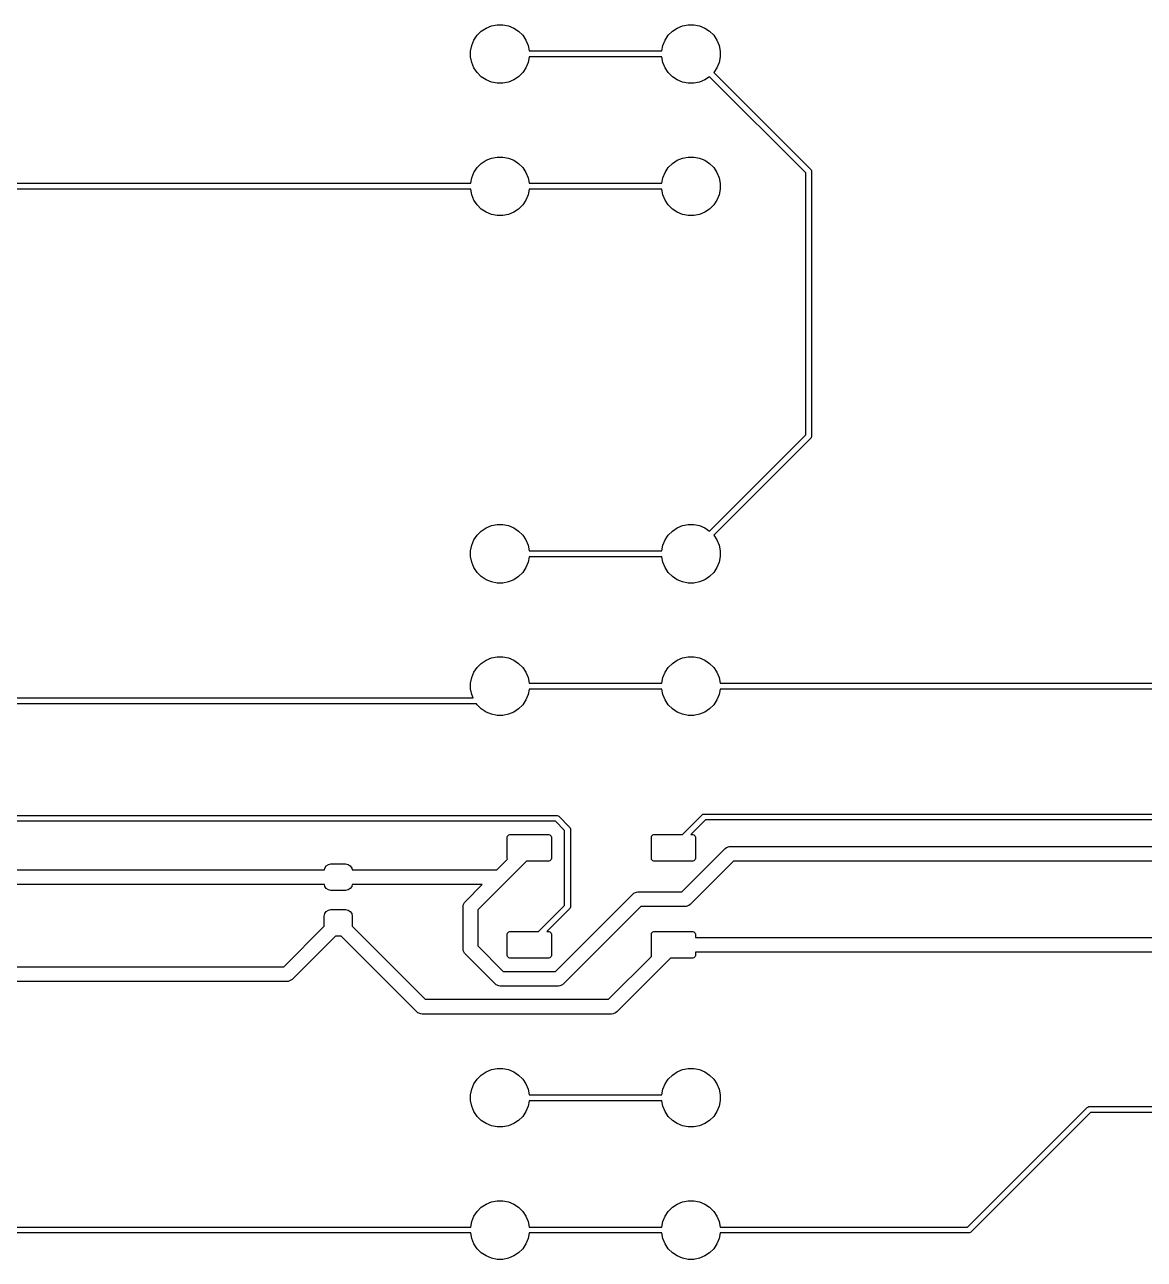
# Model space of a CAD drawing. Extents: x 1.89 to 7.89, y -5.9 to -1.95.
# Drawn here: x 3.393 to 4.892, y -5.878 to -4.225 of the extents above; entities that cross this region are included whole.
import ezdxf

# ---------------------------------------------------------------- set-up
doc = ezdxf.new("R2010")
doc.units = 0
doc.header["$MEASUREMENT"] = 0
doc.layers.add('BLACK', color=7, linetype='CONTINUOUS')

msp = doc.modelspace()

# ---------------------------------------------------------------- linework, layer by layer
at = {"layer": 'BLACK', "linetype": 'CONTINUOUS'}
for p, q in [((4.0046, -4.2333), (4.011, -4.2291)), ((4.011, -4.2291), (4.0181, -4.2261)), ((4.0181, -4.2261), (4.0257, -4.2246)), ((4.0257, -4.2246), (4.0334, -4.2246)), ((4.0334, -4.2246), (4.041, -4.2261)), ((4.041, -4.2261), (4.0481, -4.2291)), ((4.0481, -4.2291), (4.0545, -4.2333)), ((4.2605, -4.2333), (4.2669, -4.2291)), ((4.2669, -4.2291), (4.274, -4.2261)), ((4.274, -4.2261), (4.2816, -4.2246)), ((4.2816, -4.2246), (4.2893, -4.2246)), ((4.2893, -4.2246), (4.2969, -4.2261)), ((4.2969, -4.2261), (4.304, -4.2291)), ((4.304, -4.2291), (4.3104, -4.2333)), ((3.9919, -4.2524), (3.9948, -4.2452)), ((3.9948, -4.2452), (3.9991, -4.2388)), ((3.9991, -4.2388), (4.0046, -4.2333)), ((4.0545, -4.2333), (4.06, -4.2388)), ((4.06, -4.2388), (4.0642, -4.2452)), ((4.0642, -4.2452), (4.0672, -4.2524)), ((4.2478, -4.2524), (4.2507, -4.2452)), ((4.2507, -4.2452), (4.255, -4.2388)), ((4.255, -4.2388), (4.2605, -4.2333)), ((4.3104, -4.2333), (4.3159, -4.2388)), ((4.3159, -4.2388), (4.3202, -4.2452)), ((4.3202, -4.2452), (4.3231, -4.2524)), ((3.9903, -4.2599), (3.9919, -4.2524)), ((3.9903, -4.2676), (3.9903, -4.2599)), ((4.0672, -4.2524), (4.0687, -4.2598)), ((4.0687, -4.2598), (4.2463, -4.2598)), ((4.2463, -4.2598), (4.2478, -4.2524)), ((4.3231, -4.2524), (4.3246, -4.2599)), ((4.3246, -4.2599), (4.3246, -4.2676)), ((3.9919, -4.2752), (3.9903, -4.2676)), ((3.9948, -4.2823), (3.9919, -4.2752)), ((4.0672, -4.2752), (4.0642, -4.2823)), ((4.0687, -4.2677), (4.0672, -4.2752)), ((4.2463, -4.2677), (4.0687, -4.2677)), ((4.2478, -4.2752), (4.2463, -4.2677)), ((4.2507, -4.2823), (4.2478, -4.2752)), ((4.3231, -4.2752), (4.3202, -4.2823)), ((4.3246, -4.2676), (4.3231, -4.2752)), ((3.9991, -4.2888), (3.9948, -4.2823)), ((4.0046, -4.2942), (3.9991, -4.2888)), ((4.011, -4.2985), (4.0046, -4.2942)), ((4.0545, -4.2942), (4.0481, -4.2985)), ((4.06, -4.2888), (4.0545, -4.2942)), ((4.0642, -4.2823), (4.06, -4.2888)), ((4.255, -4.2888), (4.2507, -4.2823)), ((4.2605, -4.2942), (4.255, -4.2888)), ((4.2669, -4.2985), (4.2605, -4.2942)), ((4.3103, -4.2943), (4.304, -4.2985)), ((4.439, -4.4229), (4.3103, -4.2943)), ((4.3202, -4.2823), (4.3159, -4.2887)), ((4.3159, -4.2887), (4.4457, -4.4185)), ((4.0181, -4.3015), (4.011, -4.2985)), ((4.0257, -4.303), (4.0181, -4.3015)), ((4.0334, -4.303), (4.0257, -4.303)), ((4.041, -4.3015), (4.0334, -4.303)), ((4.0481, -4.2985), (4.041, -4.3015)), ((4.274, -4.3015), (4.2669, -4.2985)), ((4.2816, -4.303), (4.274, -4.3015)), ((4.2893, -4.303), (4.2816, -4.303)), ((4.2969, -4.3015), (4.2893, -4.303)), ((4.304, -4.2985), (4.2969, -4.3015)), ((3.9991, -4.416), (4.0046, -4.4105)), ((4.0046, -4.4105), (4.011, -4.4062)), ((4.011, -4.4062), (4.0181, -4.4033)), ((4.0181, -4.4033), (4.0257, -4.4018)), ((4.0257, -4.4018), (4.0334, -4.4018)), ((4.0334, -4.4018), (4.041, -4.4033)), ((4.041, -4.4033), (4.0481, -4.4062)), ((4.0481, -4.4062), (4.0545, -4.4105)), ((4.0545, -4.4105), (4.06, -4.416)), ((4.255, -4.416), (4.2605, -4.4105)), ((4.2605, -4.4105), (4.2669, -4.4062)), ((4.2669, -4.4062), (4.274, -4.4033)), ((4.274, -4.4033), (4.2816, -4.4018)), ((4.2816, -4.4018), (4.2893, -4.4018)), ((4.2893, -4.4018), (4.2969, -4.4033)), ((4.2969, -4.4033), (4.304, -4.4062)), ((4.304, -4.4062), (4.3104, -4.4105)), ((4.3104, -4.4105), (4.3159, -4.416)), ((3.9904, -4.437), (3.9919, -4.4295)), ((3.9919, -4.4295), (3.9948, -4.4224)), ((3.9948, -4.4224), (3.9991, -4.416)), ((4.06, -4.416), (4.0642, -4.4224)), ((4.0642, -4.4224), (4.0672, -4.4295)), ((4.0672, -4.4295), (4.0687, -4.437)), ((4.2463, -4.437), (4.2478, -4.4295)), ((4.2478, -4.4295), (4.2507, -4.4224)), ((4.2507, -4.4224), (4.255, -4.416)), ((4.3159, -4.416), (4.3202, -4.4224)), ((4.3202, -4.4224), (4.3231, -4.4295)), ((4.3231, -4.4295), (4.3246, -4.4371)), ((4.439, -4.774), (4.439, -4.4229)), ((4.4457, -4.4185), (4.4462, -4.4191)), ((4.4462, -4.4191), (4.4462, -4.4191)), ((4.4462, -4.4191), (4.4468, -4.4205)), ((4.4468, -4.4205), (4.4469, -4.4213)), ((4.4469, -4.4213), (4.4469, -4.7756)), ((2.6022, -4.437), (3.9904, -4.437)), ((3.9904, -4.4449), (2.6022, -4.4449)), ((3.9919, -4.4524), (3.9904, -4.4449)), ((4.0687, -4.4449), (4.0672, -4.4524)), ((4.0687, -4.437), (4.2463, -4.437)), ((4.2463, -4.4449), (4.0687, -4.4449)), ((4.2478, -4.4524), (4.2463, -4.4449)), ((4.3246, -4.4448), (4.3231, -4.4524)), ((4.3246, -4.4371), (4.3246, -4.4448)), ((3.9948, -4.4595), (3.9919, -4.4524)), ((3.9991, -4.4659), (3.9948, -4.4595)), ((4.0642, -4.4595), (4.06, -4.4659)), ((4.0672, -4.4524), (4.0642, -4.4595)), ((4.2507, -4.4595), (4.2478, -4.4524)), ((4.255, -4.4659), (4.2507, -4.4595)), ((4.3202, -4.4595), (4.3159, -4.4659)), ((4.3231, -4.4524), (4.3202, -4.4595)), ((4.0046, -4.4714), (3.9991, -4.4659)), ((4.011, -4.4757), (4.0046, -4.4714)), ((4.0181, -4.4786), (4.011, -4.4757)), ((4.0257, -4.4801), (4.0181, -4.4786)), ((4.041, -4.4786), (4.0334, -4.4801)), ((4.0481, -4.4757), (4.041, -4.4786)), ((4.0545, -4.4714), (4.0481, -4.4757)), ((4.06, -4.4659), (4.0545, -4.4714)), ((4.2605, -4.4714), (4.255, -4.4659)), ((4.2669, -4.4757), (4.2605, -4.4714)), ((4.274, -4.4786), (4.2669, -4.4757)), ((4.2816, -4.4801), (4.274, -4.4786)), ((4.2969, -4.4786), (4.2893, -4.4801)), ((4.304, -4.4757), (4.2969, -4.4786)), ((4.3104, -4.4714), (4.304, -4.4757)), ((4.3159, -4.4659), (4.3104, -4.4714)), ((4.0334, -4.4801), (4.0257, -4.4801)), ((4.2893, -4.4801), (4.2816, -4.4801)), ((4.3103, -4.9026), (4.439, -4.774)), ((4.4464, -4.7774), (4.4462, -4.7778)), ((4.4468, -4.7764), (4.4464, -4.7774)), ((4.4469, -4.7756), (4.4468, -4.7764)), ((4.4457, -4.7784), (4.3159, -4.9082)), ((4.4462, -4.7778), (4.4457, -4.7784)), ((3.9948, -4.9145), (3.9991, -4.9081)), ((3.9991, -4.9081), (4.0046, -4.9026)), ((4.0046, -4.9026), (4.011, -4.8983)), ((4.011, -4.8983), (4.0181, -4.8954)), ((4.0181, -4.8954), (4.0257, -4.8939)), ((4.0257, -4.8939), (4.0334, -4.8939)), ((4.0334, -4.8939), (4.041, -4.8954)), ((4.041, -4.8954), (4.0481, -4.8983)), ((4.0481, -4.8983), (4.0545, -4.9026)), ((4.0545, -4.9026), (4.06, -4.9081)), ((4.06, -4.9081), (4.0642, -4.9145)), ((4.2507, -4.9145), (4.255, -4.9081)), ((4.255, -4.9081), (4.2605, -4.9026)), ((4.2605, -4.9026), (4.2669, -4.8983)), ((4.2669, -4.8983), (4.274, -4.8954)), ((4.274, -4.8954), (4.2816, -4.8939)), ((4.2816, -4.8939), (4.2893, -4.8939)), ((4.2893, -4.8939), (4.2969, -4.8954)), ((4.2969, -4.8954), (4.304, -4.8983)), ((4.304, -4.8983), (4.3103, -4.9026)), ((4.3159, -4.9082), (4.3202, -4.9145)), ((3.9903, -4.9292), (3.9919, -4.9216)), ((3.9919, -4.9216), (3.9948, -4.9145)), ((4.0642, -4.9145), (4.0672, -4.9216)), ((4.0672, -4.9216), (4.0687, -4.9291)), ((4.2463, -4.9291), (4.2478, -4.9216)), ((4.2478, -4.9216), (4.2507, -4.9145)), ((4.3202, -4.9145), (4.3231, -4.9216)), ((4.3231, -4.9216), (4.3246, -4.9292)), ((3.9903, -4.9369), (3.9903, -4.9292)), ((3.9919, -4.9445), (3.9903, -4.9369)), ((4.0687, -4.937), (4.0672, -4.9445)), ((4.0687, -4.9291), (4.2463, -4.9291)), ((4.2463, -4.937), (4.0687, -4.937)), ((4.2478, -4.9445), (4.2463, -4.937)), ((4.3246, -4.9369), (4.3231, -4.9445)), ((4.3246, -4.9292), (4.3246, -4.9369)), ((3.9948, -4.9516), (3.9919, -4.9445)), ((3.9991, -4.958), (3.9948, -4.9516)), ((4.0046, -4.9635), (3.9991, -4.958)), ((4.06, -4.958), (4.0545, -4.9635)), ((4.0642, -4.9516), (4.06, -4.958)), ((4.0672, -4.9445), (4.0642, -4.9516)), ((4.2507, -4.9516), (4.2478, -4.9445)), ((4.255, -4.958), (4.2507, -4.9516)), ((4.2605, -4.9635), (4.255, -4.958)), ((4.3159, -4.958), (4.3104, -4.9635)), ((4.3202, -4.9516), (4.3159, -4.958)), ((4.3231, -4.9445), (4.3202, -4.9516)), ((4.011, -4.9678), (4.0046, -4.9635)), ((4.0181, -4.9707), (4.011, -4.9678)), ((4.0257, -4.9723), (4.0181, -4.9707)), ((4.0334, -4.9723), (4.0257, -4.9723)), ((4.041, -4.9707), (4.0334, -4.9723)), ((4.0481, -4.9678), (4.041, -4.9707)), ((4.0545, -4.9635), (4.0481, -4.9678)), ((4.2669, -4.9678), (4.2605, -4.9635)), ((4.274, -4.9707), (4.2669, -4.9678)), ((4.2816, -4.9723), (4.274, -4.9707)), ((4.2893, -4.9723), (4.2816, -4.9723)), ((4.2969, -4.9707), (4.2893, -4.9723)), ((4.304, -4.9678), (4.2969, -4.9707)), ((4.3104, -4.9635), (4.304, -4.9678)), ((4.011, -5.0755), (4.0181, -5.0726)), ((4.0181, -5.0726), (4.0257, -5.0711)), ((4.0257, -5.0711), (4.0334, -5.0711)), ((4.0334, -5.0711), (4.041, -5.0726)), ((4.041, -5.0726), (4.0481, -5.0755)), ((4.2669, -5.0755), (4.274, -5.0726)), ((4.274, -5.0726), (4.2816, -5.0711)), ((4.2816, -5.0711), (4.2893, -5.0711)), ((4.2893, -5.0711), (4.2969, -5.0726)), ((4.2969, -5.0726), (4.304, -5.0755)), ((3.9919, -5.0988), (3.9948, -5.0917)), ((3.9948, -5.0917), (3.9991, -5.0853)), ((3.9991, -5.0853), (4.0046, -5.0798)), ((4.0046, -5.0798), (4.011, -5.0755)), ((4.0481, -5.0755), (4.0545, -5.0798)), ((4.0545, -5.0798), (4.06, -5.0853)), ((4.06, -5.0853), (4.0642, -5.0917)), ((4.0642, -5.0917), (4.0672, -5.0988)), ((4.2478, -5.0988), (4.2507, -5.0917)), ((4.2507, -5.0917), (4.255, -5.0853)), ((4.255, -5.0853), (4.2605, -5.0798)), ((4.2605, -5.0798), (4.2669, -5.0755)), ((4.304, -5.0755), (4.3104, -5.0798)), ((4.3104, -5.0798), (4.3159, -5.0853)), ((4.3159, -5.0853), (4.3202, -5.0917)), ((4.3202, -5.0917), (4.3231, -5.0988)), ((3.9903, -5.1064), (3.9919, -5.0988)), ((3.9903, -5.1141), (3.9903, -5.1064)), ((4.0672, -5.0988), (4.0687, -5.1063)), ((4.0687, -5.1063), (4.2463, -5.1063)), ((4.2463, -5.1063), (4.2478, -5.0988)), ((4.3231, -5.0988), (4.3246, -5.1063)), ((4.3246, -5.1063), (5.7034, -5.1063)), ((3.9919, -5.1217), (3.9903, -5.1141)), ((3.9936, -5.126), (3.9919, -5.1217)), ((4.0672, -5.1217), (4.0642, -5.1288)), ((4.0687, -5.1142), (4.0672, -5.1217)), ((4.2463, -5.1142), (4.0687, -5.1142)), ((4.2478, -5.1217), (4.2463, -5.1142)), ((4.2507, -5.1288), (4.2478, -5.1217)), ((4.3231, -5.1217), (4.3202, -5.1288)), ((4.3246, -5.1142), (4.3231, -5.1217)), ((5.7054, -5.1142), (4.3246, -5.1142)), ((2.5923, -5.126), (3.9936, -5.126)), ((3.9982, -5.1339), (2.5923, -5.1339)), ((3.9991, -5.1352), (3.9982, -5.1339)), ((4.0046, -5.1407), (3.9991, -5.1352)), ((4.011, -5.145), (4.0046, -5.1407)), ((4.0545, -5.1407), (4.0481, -5.145)), ((4.06, -5.1352), (4.0545, -5.1407)), ((4.0642, -5.1288), (4.06, -5.1352)), ((4.255, -5.1352), (4.2507, -5.1288)), ((4.2605, -5.1407), (4.255, -5.1352)), ((4.2669, -5.145), (4.2605, -5.1407)), ((4.3104, -5.1407), (4.304, -5.145)), ((4.3159, -5.1352), (4.3104, -5.1407)), ((4.3202, -5.1288), (4.3159, -5.1352)), ((4.0181, -5.1479), (4.011, -5.145)), ((4.0257, -5.1494), (4.0181, -5.1479)), ((4.0334, -5.1494), (4.0257, -5.1494)), ((4.041, -5.1479), (4.0334, -5.1494)), ((4.0481, -5.145), (4.041, -5.1479)), ((4.274, -5.1479), (4.2669, -5.145)), ((4.2816, -5.1494), (4.274, -5.1479)), ((4.2893, -5.1494), (4.2816, -5.1494)), ((4.2969, -5.1479), (4.2893, -5.1494)), ((4.304, -5.145), (4.2969, -5.1479)), ((2.6083, -5.2834), (4.1054, -5.2834)), ((4.1054, -5.2834), (4.1062, -5.2835)), ((4.1062, -5.2835), (4.1076, -5.2841)), ((4.1076, -5.2841), (4.1082, -5.2846)), ((4.1082, -5.2846), (4.1229, -5.2993)), ((4.274, -5.3091), (4.3004, -5.2826)), ((4.3048, -5.2893), (4.2851, -5.3091)), ((4.3004, -5.2826), (4.301, -5.2821)), ((4.301, -5.2821), (4.3014, -5.2819)), ((4.3014, -5.2819), (4.3024, -5.2815)), ((4.3024, -5.2815), (4.3032, -5.2815)), ((4.3032, -5.2815), (5.822, -5.2815)), ((5.8203, -5.2893), (4.3048, -5.2893)), ((4.1038, -5.2913), (2.6099, -5.2913)), ((4.1162, -5.3037), (4.1038, -5.2913)), ((4.1162, -5.4038), (4.1162, -5.3037)), ((4.1229, -5.2993), (4.1234, -5.2999)), ((4.1234, -5.2999), (4.124, -5.3013)), ((4.124, -5.3013), (4.1241, -5.302)), ((4.1241, -5.302), (4.1241, -5.4055)), ((4.0394, -5.3126), (4.0396, -5.3112)), ((4.0394, -5.3409), (4.0394, -5.3126)), ((4.0396, -5.3112), (4.0404, -5.3101)), ((4.0404, -5.3101), (4.0416, -5.3093)), ((4.0416, -5.3093), (4.0429, -5.3091)), ((4.0429, -5.3091), (4.0949, -5.3091)), ((4.0949, -5.3091), (4.0962, -5.3093)), ((4.0962, -5.3093), (4.0974, -5.3101)), ((4.0974, -5.3101), (4.0982, -5.3112)), ((4.0982, -5.3112), (4.0984, -5.3126)), ((4.0984, -5.3126), (4.0984, -5.3409)), ((4.2323, -5.3126), (4.2326, -5.3112)), ((4.2323, -5.3409), (4.2323, -5.3126)), ((4.2326, -5.3112), (4.2333, -5.3101)), ((4.2333, -5.3101), (4.2345, -5.3093)), ((4.2345, -5.3093), (4.2358, -5.3091)), ((4.2358, -5.3091), (4.274, -5.3091)), ((4.2851, -5.3091), (4.2878, -5.3091)), ((4.2878, -5.3091), (4.2892, -5.3093)), ((4.2892, -5.3093), (4.2903, -5.3101)), ((4.2903, -5.3101), (4.2911, -5.3112)), ((4.2911, -5.3112), (4.2913, -5.3126)), ((4.2913, -5.3126), (4.2913, -5.3409)), ((4.2731, -5.3858), (4.3313, -5.3277)), ((4.3313, -5.3277), (4.3328, -5.3265)), ((4.3328, -5.3265), (4.3363, -5.325)), ((4.3328, -5.3265), (4.3328, -5.3265)), ((4.3363, -5.325), (4.3382, -5.3248)), ((4.3382, -5.3248), (5.5661, -5.3248)), ((3.7945, -5.3563), (3.795, -5.3539)), ((3.795, -5.3539), (3.7969, -5.351)), ((3.7969, -5.351), (3.7998, -5.3491)), ((3.7998, -5.3491), (3.8031, -5.3484)), ((3.8031, -5.3484), (3.8228, -5.3484)), ((3.8228, -5.3484), (3.8262, -5.3491)), ((3.8262, -5.3491), (3.8291, -5.351)), ((3.8291, -5.351), (3.831, -5.3539)), ((3.831, -5.3539), (3.8315, -5.3563)), ((4.0651, -5.3445), (4, -5.4096)), ((4.0255, -5.3563), (4.0396, -5.3421)), ((4.0396, -5.3421), (4.0394, -5.3409)), ((4.0949, -5.3445), (4.0651, -5.3445)), ((4.0962, -5.3442), (4.0949, -5.3445)), ((4.0974, -5.3435), (4.0962, -5.3442)), ((4.0982, -5.3423), (4.0974, -5.3435)), ((4.0984, -5.3409), (4.0982, -5.3423)), ((4.2326, -5.3423), (4.2323, -5.3409)), ((4.2333, -5.3435), (4.2326, -5.3423)), ((4.2345, -5.3442), (4.2333, -5.3435)), ((4.2358, -5.3445), (4.2345, -5.3442)), ((4.2878, -5.3445), (4.2358, -5.3445)), ((4.3423, -5.3445), (4.2842, -5.4026)), ((4.2892, -5.3442), (4.2878, -5.3445)), ((4.2903, -5.3435), (4.2892, -5.3442)), ((4.2911, -5.3423), (4.2903, -5.3435)), ((4.2913, -5.3409), (4.2911, -5.3423)), ((5.5661, -5.3445), (4.3423, -5.3445)), ((3.1796, -5.3563), (3.7945, -5.3563)), ((3.8315, -5.3563), (3.8327, -5.3563)), ((3.8327, -5.3563), (4.0255, -5.3563)), ((3.7945, -5.376), (3.1796, -5.376)), ((3.795, -5.3784), (3.7945, -5.376)), ((3.7969, -5.3813), (3.795, -5.3784)), ((3.7998, -5.3832), (3.7969, -5.3813)), ((3.8031, -5.3839), (3.7998, -5.3832)), ((3.8228, -5.3839), (3.8031, -5.3839)), ((3.8262, -5.3832), (3.8228, -5.3839)), ((3.8291, -5.3813), (3.8262, -5.3832)), ((3.831, -5.3784), (3.8291, -5.3813)), ((3.8315, -5.376), (3.831, -5.3784)), ((3.8327, -5.376), (3.8315, -5.376)), ((4.0058, -5.376), (3.8327, -5.376)), ((3.9832, -5.3986), (4.0058, -5.376)), ((4.1038, -5.4922), (4.2073, -5.3887)), ((4.2073, -5.3887), (4.2087, -5.3875)), ((4.2087, -5.3875), (4.211, -5.3866)), ((4.211, -5.3866), (4.2123, -5.386)), ((4.2123, -5.386), (4.2142, -5.3858)), ((4.2142, -5.3858), (4.2731, -5.3858)), ((3.9803, -5.4055), (3.9805, -5.4036)), ((3.9803, -5.4622), (3.9803, -5.4055)), ((3.9805, -5.4036), (3.982, -5.4)), ((3.982, -5.4), (3.9832, -5.3986)), ((3.982, -5.4), (3.982, -5.4)), ((4.081, -5.439), (4.1162, -5.4038)), ((4.2183, -5.4055), (4.1148, -5.509)), ((4.1241, -5.4055), (4.124, -5.4062)), ((4.2772, -5.4055), (4.2183, -5.4055)), ((4.2791, -5.4053), (4.2772, -5.4055)), ((4.2827, -5.4039), (4.2791, -5.4053)), ((4.2842, -5.4026), (4.2827, -5.4039)), ((4.2827, -5.4039), (4.2827, -5.4039)), ((3.7943, -5.4183), (3.795, -5.4149)), ((3.7943, -5.4319), (3.7943, -5.4183)), ((3.795, -5.4149), (3.7969, -5.412)), ((3.7969, -5.412), (3.7998, -5.4101)), ((3.7998, -5.4101), (3.8031, -5.4094)), ((3.8031, -5.4094), (3.8228, -5.4094)), ((3.8228, -5.4094), (3.8262, -5.4101)), ((3.8262, -5.4101), (3.8291, -5.412)), ((3.8291, -5.412), (3.831, -5.4149)), ((3.831, -5.4149), (3.8317, -5.4183)), ((3.8317, -5.4183), (3.8317, -5.4319)), ((4, -5.4096), (4, -5.4582)), ((4.1229, -5.4083), (4.0922, -5.439)), ((4.1234, -5.4077), (4.1229, -5.4083)), ((4.124, -5.4062), (4.1234, -5.4077)), ((3.74, -5.4862), (3.7943, -5.4319)), ((3.8317, -5.4319), (3.9294, -5.5296)), ((3.8092, -5.4449), (3.7511, -5.503)), ((3.8168, -5.4449), (3.8092, -5.4449)), ((3.9183, -5.5464), (3.8168, -5.4449)), ((4.0394, -5.4425), (4.0396, -5.4412)), ((4.0394, -5.4709), (4.0394, -5.4425)), ((4.0396, -5.4412), (4.0404, -5.44)), ((4.0404, -5.44), (4.0416, -5.4392)), ((4.0416, -5.4392), (4.0429, -5.439)), ((4.0429, -5.439), (4.081, -5.439)), ((4.0922, -5.439), (4.0949, -5.439)), ((4.0949, -5.439), (4.0962, -5.4392)), ((4.0962, -5.4392), (4.0974, -5.44)), ((4.0974, -5.44), (4.0982, -5.4412)), ((4.0982, -5.4412), (4.0984, -5.4425)), ((4.0984, -5.4425), (4.0984, -5.4709)), ((4.2323, -5.4425), (4.2326, -5.4412)), ((4.2323, -5.4709), (4.2323, -5.4425)), ((4.2326, -5.4412), (4.2333, -5.44)), ((4.2333, -5.44), (4.2345, -5.4392)), ((4.2345, -5.4392), (4.2358, -5.439)), ((4.2358, -5.439), (4.2878, -5.439)), ((4.2878, -5.439), (4.2892, -5.4392)), ((4.2892, -5.4392), (4.2903, -5.44)), ((4.2903, -5.44), (4.2911, -5.4412)), ((4.2911, -5.4412), (4.2913, -5.4425)), ((4.2913, -5.4425), (4.2913, -5.4469)), ((4.2913, -5.4469), (5.5195, -5.4469)), ((3.9805, -5.4642), (3.9803, -5.4622)), ((3.982, -5.4677), (3.9805, -5.4642)), ((3.9832, -5.4692), (3.982, -5.4677)), ((3.982, -5.4677), (3.982, -5.4677)), ((4.023, -5.509), (3.9832, -5.4692)), ((4, -5.4582), (4.034, -5.4922)), ((4.0396, -5.4722), (4.0394, -5.4709)), ((4.0984, -5.4709), (4.0982, -5.4722)), ((4.2325, -5.4721), (4.2323, -5.4709)), ((4.2913, -5.4709), (4.2911, -5.4722)), ((5.5236, -5.4665), (4.2913, -5.4665)), ((4.2913, -5.4665), (4.2913, -5.4709)), ((3.1009, -5.4862), (3.74, -5.4862)), ((4.0404, -5.4734), (4.0396, -5.4722)), ((4.0416, -5.4741), (4.0404, -5.4734)), ((4.0429, -5.4744), (4.0416, -5.4741)), ((4.0949, -5.4744), (4.0429, -5.4744)), ((4.0962, -5.4741), (4.0949, -5.4744)), ((4.0974, -5.4734), (4.0962, -5.4741)), ((4.0982, -5.4722), (4.0974, -5.4734)), ((4.175, -5.5296), (4.2325, -5.4721)), ((4.258, -5.4744), (4.186, -5.5464)), ((4.2878, -5.4744), (4.258, -5.4744)), ((4.2892, -5.4741), (4.2878, -5.4744)), ((4.2903, -5.4734), (4.2892, -5.4741)), ((4.2911, -5.4722), (4.2903, -5.4734)), ((3.7496, -5.5042), (3.746, -5.5057)), ((3.7511, -5.503), (3.7496, -5.5042)), ((3.7496, -5.5042), (3.7496, -5.5042)), ((4.034, -5.4922), (4.1038, -5.4922)), ((3.7441, -5.5059), (3.1009, -5.5059)), ((3.746, -5.5057), (3.7441, -5.5059)), ((4.0244, -5.5102), (4.023, -5.509)), ((4.028, -5.5117), (4.0244, -5.5102)), ((4.0244, -5.5102), (4.0244, -5.5102)), ((4.0299, -5.5119), (4.028, -5.5117)), ((4.1079, -5.5119), (4.0299, -5.5119)), ((4.1098, -5.5117), (4.1079, -5.5119)), ((4.1133, -5.5102), (4.1098, -5.5117)), ((4.1148, -5.509), (4.1133, -5.5102)), ((4.1133, -5.5102), (4.1133, -5.5102)), ((3.9294, -5.5296), (4.175, -5.5296)), ((3.9198, -5.5476), (3.9183, -5.5464)), ((3.9234, -5.5491), (3.9198, -5.5476)), ((3.9198, -5.5476), (3.9198, -5.5476)), ((3.9253, -5.5493), (3.9234, -5.5491)), ((4.1791, -5.5493), (3.9253, -5.5493)), ((4.181, -5.5491), (4.1791, -5.5493)), ((4.1845, -5.5476), (4.181, -5.5491)), ((4.186, -5.5464), (4.1845, -5.5476)), ((4.1845, -5.5476), (4.1845, -5.5476)), ((3.9948, -5.6429), (3.9991, -5.6364)), ((3.9991, -5.6364), (4.0046, -5.631)), ((4.0046, -5.631), (4.011, -5.6267)), ((4.011, -5.6267), (4.0181, -5.6237)), ((4.0181, -5.6237), (4.0257, -5.6222)), ((4.0257, -5.6222), (4.0334, -5.6222)), ((4.0334, -5.6222), (4.041, -5.6237)), ((4.041, -5.6237), (4.0481, -5.6267)), ((4.0481, -5.6267), (4.0545, -5.631)), ((4.0545, -5.631), (4.06, -5.6364)), ((4.06, -5.6364), (4.0642, -5.6429)), ((4.2507, -5.6429), (4.255, -5.6364)), ((4.255, -5.6364), (4.2605, -5.631)), ((4.2605, -5.631), (4.2669, -5.6267)), ((4.2669, -5.6267), (4.274, -5.6237)), ((4.274, -5.6237), (4.2816, -5.6222)), ((4.2816, -5.6222), (4.2893, -5.6222)), ((4.2893, -5.6222), (4.2969, -5.6237)), ((4.2969, -5.6237), (4.304, -5.6267)), ((4.304, -5.6267), (4.3104, -5.631)), ((4.3104, -5.631), (4.3159, -5.6364)), ((4.3159, -5.6364), (4.3202, -5.6429)), ((3.9903, -5.6576), (3.9919, -5.65)), ((3.9919, -5.65), (3.9948, -5.6429)), ((4.0642, -5.6429), (4.0672, -5.65)), ((4.0672, -5.65), (4.0687, -5.6575)), ((4.2463, -5.6575), (4.2478, -5.65)), ((4.2478, -5.65), (4.2507, -5.6429)), ((4.3202, -5.6429), (4.3231, -5.65)), ((4.3231, -5.65), (4.3246, -5.6576)), ((3.9903, -5.6653), (3.9903, -5.6576)), ((3.9919, -5.6728), (3.9903, -5.6653)), ((4.0687, -5.6654), (4.0672, -5.6728)), ((4.0687, -5.6575), (4.2463, -5.6575)), ((4.2463, -5.6654), (4.0687, -5.6654)), ((4.2478, -5.6728), (4.2463, -5.6654)), ((4.3246, -5.6653), (4.3231, -5.6728)), ((4.3246, -5.6576), (4.3246, -5.6653)), ((3.9948, -5.68), (3.9919, -5.6728)), ((3.9991, -5.6864), (3.9948, -5.68)), ((4.0046, -5.6919), (3.9991, -5.6864)), ((4.06, -5.6864), (4.0545, -5.6919)), ((4.0642, -5.68), (4.06, -5.6864)), ((4.0672, -5.6728), (4.0642, -5.68)), ((4.2507, -5.68), (4.2478, -5.6728)), ((4.255, -5.6864), (4.2507, -5.68)), ((4.2605, -5.6919), (4.255, -5.6864)), ((4.3159, -5.6864), (4.3104, -5.6919)), ((4.3202, -5.68), (4.3159, -5.6864)), ((4.3231, -5.6728), (4.3202, -5.68)), ((4.6558, -5.8346), (4.8161, -5.6744)), ((4.8205, -5.6811), (4.6603, -5.8414)), ((4.8161, -5.6744), (4.8167, -5.6739)), ((4.8167, -5.6739), (4.8181, -5.6733)), ((4.8181, -5.6733), (4.8189, -5.6732)), ((4.8189, -5.6732), (5.5807, -5.6732)), ((5.5791, -5.6811), (4.8205, -5.6811)), ((4.011, -5.6961), (4.0046, -5.6919)), ((4.0181, -5.6991), (4.011, -5.6961)), ((4.0257, -5.7006), (4.0181, -5.6991)), ((4.0334, -5.7006), (4.0257, -5.7006)), ((4.041, -5.6991), (4.0334, -5.7006)), ((4.0481, -5.6961), (4.041, -5.6991)), ((4.0545, -5.6919), (4.0481, -5.6961)), ((4.2669, -5.6961), (4.2605, -5.6919)), ((4.274, -5.6991), (4.2669, -5.6961)), ((4.2816, -5.7006), (4.274, -5.6991)), ((4.2893, -5.7006), (4.2816, -5.7006)), ((4.2969, -5.6991), (4.2893, -5.7006)), ((4.304, -5.6961), (4.2969, -5.6991)), ((4.3104, -5.6919), (4.304, -5.6961)), ((4.011, -5.8039), (4.0181, -5.8009)), ((4.0181, -5.8009), (4.0257, -5.7994)), ((4.0257, -5.7994), (4.0334, -5.7994)), ((4.0334, -5.7994), (4.041, -5.8009)), ((4.041, -5.8009), (4.0481, -5.8039)), ((4.2669, -5.8039), (4.274, -5.8009)), ((4.274, -5.8009), (4.2816, -5.7994)), ((4.2816, -5.7994), (4.2893, -5.7994)), ((4.2893, -5.7994), (4.2969, -5.8009)), ((4.2969, -5.8009), (4.304, -5.8039)), ((3.9948, -5.82), (3.9991, -5.8136)), ((3.9991, -5.8136), (4.0046, -5.8081)), ((4.0046, -5.8081), (4.011, -5.8039)), ((4.0481, -5.8039), (4.0545, -5.8081)), ((4.0545, -5.8081), (4.06, -5.8136)), ((4.06, -5.8136), (4.0642, -5.82)), ((4.2507, -5.82), (4.255, -5.8136)), ((4.255, -5.8136), (4.2605, -5.8081)), ((4.2605, -5.8081), (4.2669, -5.8039)), ((4.304, -5.8039), (4.3104, -5.8081)), ((4.3104, -5.8081), (4.3159, -5.8136)), ((4.3159, -5.8136), (4.3202, -5.82)), ((2.5845, -5.8346), (3.9904, -5.8346)), ((3.9904, -5.8346), (3.9919, -5.8272)), ((3.9919, -5.8272), (3.9948, -5.82)), ((4.0642, -5.82), (4.0672, -5.8272)), ((4.0672, -5.8272), (4.0687, -5.8346)), ((4.0687, -5.8346), (4.2463, -5.8346)), ((4.2463, -5.8346), (4.2478, -5.8272)), ((4.2478, -5.8272), (4.2507, -5.82)), ((4.3202, -5.82), (4.3231, -5.8272)), ((4.3231, -5.8272), (4.3246, -5.8346)), ((4.3246, -5.8346), (4.6558, -5.8346)), ((3.9904, -5.8425), (2.589, -5.8425)), ((3.9919, -5.85), (3.9904, -5.8425)), ((3.9948, -5.8571), (3.9919, -5.85)), ((4.0672, -5.85), (4.0642, -5.8571)), ((4.0687, -5.8425), (4.0672, -5.85)), ((4.2463, -5.8425), (4.0687, -5.8425)), ((4.2478, -5.85), (4.2463, -5.8425)), ((4.2507, -5.8571), (4.2478, -5.85)), ((4.3231, -5.85), (4.3202, -5.8571)), ((4.3246, -5.8425), (4.3231, -5.85)), ((4.6575, -5.8425), (4.3246, -5.8425)), ((4.6582, -5.8424), (4.6575, -5.8425)), ((4.6597, -5.8419), (4.6582, -5.8424)), ((4.6603, -5.8414), (4.6597, -5.8419)), ((3.9991, -5.8636), (3.9948, -5.8571)), ((4.0046, -5.869), (3.9991, -5.8636)), ((4.06, -5.8636), (4.0545, -5.869)), ((4.0642, -5.8571), (4.06, -5.8636)), ((4.255, -5.8636), (4.2507, -5.8571)), ((4.2605, -5.869), (4.255, -5.8636)), ((4.3159, -5.8636), (4.3104, -5.869)), ((4.3202, -5.8571), (4.3159, -5.8636)), ((4.011, -5.8733), (4.0046, -5.869)), ((4.0181, -5.8763), (4.011, -5.8733)), ((4.0257, -5.8778), (4.0181, -5.8763)), ((4.0334, -5.8778), (4.0257, -5.8778)), ((4.041, -5.8763), (4.0334, -5.8778)), ((4.0481, -5.8733), (4.041, -5.8763)), ((4.0545, -5.869), (4.0481, -5.8733)), ((4.2669, -5.8733), (4.2605, -5.869)), ((4.274, -5.8763), (4.2669, -5.8733)), ((4.2816, -5.8778), (4.274, -5.8763)), ((4.2893, -5.8778), (4.2816, -5.8778)), ((4.2969, -5.8763), (4.2893, -5.8778)), ((4.304, -5.8733), (4.2969, -5.8763)), ((4.3104, -5.869), (4.304, -5.8733))]:
    msp.add_line(p, q, dxfattribs=at)

doc.saveas('drawing.dxf')
